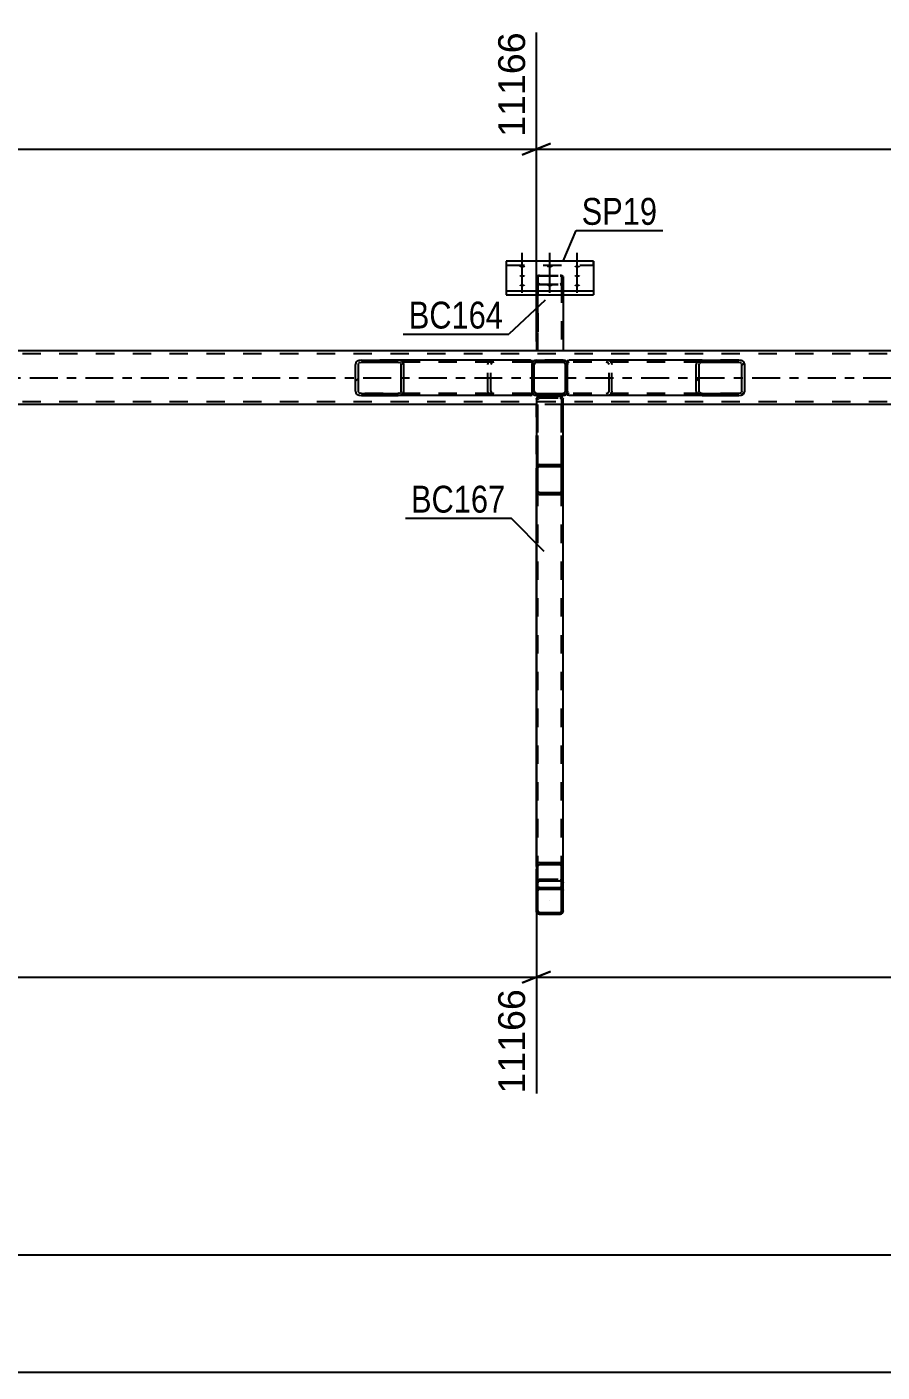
# Model space of a CAD drawing. Header units: millimetres. Extents: x -82 to 1107, y -546 to 295.
# Drawn here: x 208.6 to 299.7, y -318.5 to -175.1 of the extents above; entities that cross this region are included whole.
import ezdxf

# ---------------------------------------------------------------- set-up
doc = ezdxf.new("R2010")
doc.units = ezdxf.units.MM
doc.linetypes.add('DXK_LINE_DOT2', pattern=[3.9198, 1.9599, -1.9599])
doc.linetypes.add('DXK_LINE_DOT3', pattern=[5.9187, 2.979, -0.9799, 0.9799, -0.9799])
doc.styles.add('Arial', font='ARIAL.TTF', dxfattribs={"height": 0.2})
doc.styles.add('Arial Narrow', font='ARIALN.TTF', dxfattribs={"height": 0.2})

# ---------------------------------------------------------------- blocks, each defined once
blk = doc.blocks.new('Part-761553693-3904 - 3885')
at = {"linetype": 'Continuous'}
h = blk.add_hatch(dxfattribs=at)
h.set_pattern_fill('', scale=0.7, style=0, pattern_type=0)
h.set_pattern_definition([(45, (265.8748, -214.3821), (-1.5715, 1.5715), [])])
h.paths.add_polyline_path([(265.7, -214.42), (265.87, -214.38), (266.02, -214.28), (266.12, -214.13), (266.16, -213.96), (266.16, -211.1), (266.12, -210.93), (266.02, -210.78), (265.87, -210.68), (265.7, -210.65), (262.84, -210.65), (262.67, -210.68), (262.52, -210.78), (262.42, -210.93), (262.39, -211.1), (262.39, -213.96), (262.42, -214.13), (262.52, -214.28), (262.67, -214.38), (262.84, -214.42)])
h.paths.add_polyline_path([(262.76, -214.17), (262.68, -214.12), (262.63, -214.05), (262.61, -213.96), (262.61, -211.1), (262.63, -211.02), (262.68, -210.94), (262.76, -210.89), (262.84, -210.87), (265.7, -210.87), (265.79, -210.89), (265.86, -210.94), (265.91, -211.02), (265.93, -211.1), (265.93, -213.96), (265.91, -214.05), (265.86, -214.12), (265.79, -214.17), (265.7, -214.19), (262.84, -214.19)])
at = {"color": 7, "linetype": 'DXK_LINE_DOT2'}
for p, q in [((262.67, -210.68), (262.84, -210.65)), ((265.7, -210.65), (262.84, -210.65)), ((265.7, -210.65), (265.7, -210.65)), ((265.7, -210.65), (265.87, -210.68)), ((262.39, -211.1), (262.42, -210.93)), ((262.39, -213.96), (262.39, -211.1)), ((262.63, -211.02), (262.61, -211.1)), ((262.61, -213.96), (262.61, -211.1)), ((262.84, -210.87), (262.76, -210.89)), ((262.84, -210.87), (265.7, -210.87)), ((265.79, -210.89), (265.7, -210.87)), ((265.93, -211.1), (265.91, -211.02)), ((265.93, -213.96), (265.93, -211.1)), ((266.12, -210.93), (266.16, -211.1)), ((266.16, -213.96), (266.16, -211.1)), ((262.42, -214.13), (262.39, -213.96)), ((262.61, -213.96), (262.63, -214.05)), ((262.84, -214.42), (262.67, -214.38)), ((262.76, -214.17), (262.84, -214.19)), ((262.84, -214.19), (265.7, -214.19)), ((262.84, -214.42), (265.7, -214.42)), ((265.7, -214.19), (265.79, -214.17)), ((265.87, -214.38), (265.7, -214.42)), ((265.91, -214.05), (265.93, -213.96)), ((266.16, -213.96), (266.12, -214.13))]:
    blk.add_line(p, q, dxfattribs=at)
at = {"color": 2, "linetype": 'Continuous'}
for p, q in [((262.84, -210.65), (262.67, -210.68)), ((262.84, -210.65), (262.84, -210.65)), ((262.84, -210.65), (265.7, -210.65)), ((265.7, -210.65), (265.7, -210.65)), ((265.87, -210.68), (265.7, -210.65)), ((262.42, -210.93), (262.39, -211.1)), ((262.39, -211.1), (262.39, -211.1)), ((262.39, -213.96), (262.39, -211.1)), ((262.61, -211.1), (262.63, -211.02)), ((262.61, -211.1), (262.61, -211.1)), ((262.61, -213.96), (262.61, -211.1)), ((262.76, -210.89), (262.84, -210.87)), ((262.84, -210.87), (262.84, -210.87)), ((262.84, -210.87), (265.7, -210.87)), ((265.7, -210.87), (265.7, -210.87)), ((265.7, -210.87), (265.79, -210.89)), ((265.91, -211.02), (265.93, -211.1)), ((265.93, -211.1), (265.93, -211.1)), ((265.93, -213.96), (265.93, -211.1)), ((266.16, -211.1), (266.12, -210.93)), ((266.16, -211.1), (266.16, -211.1)), ((266.16, -213.96), (266.16, -211.1)), ((262.39, -213.96), (262.39, -213.96)), ((262.39, -213.96), (262.42, -214.13)), ((262.61, -213.96), (262.61, -213.96)), ((262.63, -214.05), (262.61, -213.96)), ((262.67, -214.38), (262.84, -214.42)), ((262.84, -214.19), (262.76, -214.17)), ((262.84, -214.19), (262.84, -214.19)), ((262.84, -214.19), (265.7, -214.19)), ((262.84, -214.42), (262.84, -214.42)), ((262.84, -214.42), (265.7, -214.42)), ((265.79, -214.17), (265.7, -214.19)), ((265.7, -214.19), (265.7, -214.19)), ((265.7, -214.42), (265.87, -214.38)), ((265.7, -214.42), (265.7, -214.42)), ((265.93, -213.96), (265.91, -214.05)), ((265.93, -213.96), (265.93, -213.96)), ((266.12, -214.13), (266.16, -213.96)), ((266.16, -213.96), (266.16, -213.96))]:
    blk.add_line(p, q, dxfattribs=at)
at = {"color": 7, "linetype": 'DXK_LINE_DOT2'}
for centre, radius, start, end in [((262.84, -211.1), 0.457, 112.5, 157.5), ((262.84, -211.1), 0.229, 112.5, 157.5), ((265.7, -211.1), 0.229, 22.5, 67.5), ((265.7, -211.1), 0.457, 22.5, 67.5), ((262.84, -213.96), 0.457, 202.5, 247.5), ((262.84, -213.96), 0.229, 202.5, 247.5), ((265.7, -213.96), 0.229, 292.5, 337.5), ((265.7, -213.96), 0.457, 292.5, 337.5)]:
    blk.add_arc(centre, radius, start, end, dxfattribs=at)
at = {"color": 2, "linetype": 'Continuous'}
for centre, radius, start, end in [((262.84, -211.1), 0.457, 112.5, 157.5), ((262.84, -211.1), 0.229, 112.5, 157.5), ((265.7, -211.1), 0.229, 22.5, 67.5), ((265.7, -211.1), 0.457, 22.5, 67.5), ((262.84, -213.96), 0.457, 202.5, 247.5), ((262.84, -213.96), 0.229, 202.5, 247.5), ((265.7, -213.96), 0.229, 292.5, 337.5), ((265.7, -213.96), 0.457, 292.5, 337.5)]:
    blk.add_arc(centre, radius, start, end, dxfattribs=at)
blk = doc.blocks.new('Part-761553693-3908 - 3885')
at = {"linetype": 'Continuous'}
h = blk.add_hatch(dxfattribs=at)
h.set_pattern_fill('', scale=0.7, style=0, pattern_type=0)
h.set_pattern_definition([(45, (248.3534, -214.3821), (-1.57154, 1.57154), [])])
h.paths.add_polyline_path([(248.11, -214.42), (248.35, -214.38), (248.56, -214.28), (248.69, -214.13), (248.74, -213.96), (248.74, -211.1), (248.69, -210.93), (248.56, -210.78), (248.35, -210.68), (248.11, -210.65), (244.2, -210.65), (243.96, -210.68), (243.75, -210.78), (243.62, -210.93), (243.57, -211.1), (243.57, -213.96), (243.62, -214.13), (243.75, -214.28), (243.96, -214.38), (244.2, -214.42)])
h.paths.add_polyline_path([(244.08, -214.17), (243.98, -214.12), (243.91, -214.05), (243.88, -213.96), (243.88, -211.1), (243.91, -211.02), (243.98, -210.94), (244.08, -210.89), (244.2, -210.87), (248.11, -210.87), (248.23, -210.89), (248.34, -210.94), (248.4, -211.02), (248.43, -211.1), (248.43, -213.96), (248.4, -214.05), (248.34, -214.12), (248.23, -214.17), (248.11, -214.19), (244.2, -214.19)])
at = {"color": 2, "linetype": 'Continuous'}
for p, q in [((244.2, -210.65), (243.96, -210.68)), ((244.2, -210.65), (248.11, -210.65)), ((262.21, -210.65), (248.11, -210.65)), ((248.35, -210.68), (248.11, -210.65)), ((262.21, -210.65), (262.39, -210.67)), ((243.62, -210.93), (243.57, -211.1)), ((243.57, -213.96), (243.57, -211.1)), ((243.88, -211.1), (243.91, -211.02)), ((243.88, -213.96), (243.88, -211.1)), ((244.08, -210.89), (244.2, -210.87)), ((244.2, -210.87), (248.11, -210.87)), ((248.11, -210.87), (248.23, -210.89)), ((248.4, -211.02), (248.43, -211.1)), ((248.43, -213.96), (248.43, -211.1)), ((248.74, -211.1), (248.69, -210.93)), ((248.74, -213.96), (248.74, -211.1)), ((262.39, -210.67), (262.39, -210.68)), ((262.39, -210.68), (262.39, -210.78)), ((262.39, -210.78), (262.39, -211.1)), ((243.57, -213.96), (243.62, -214.13)), ((243.91, -214.05), (243.88, -213.96)), ((243.96, -214.38), (244.2, -214.42)), ((244.2, -214.19), (244.08, -214.17)), ((244.2, -214.19), (248.11, -214.19)), ((244.2, -214.42), (248.11, -214.42)), ((248.23, -214.17), (248.11, -214.19)), ((248.11, -214.42), (248.35, -214.38)), ((262.21, -214.42), (248.11, -214.42)), ((248.43, -213.96), (248.4, -214.05)), ((248.69, -214.13), (248.74, -213.96)), ((262.21, -214.42), (262.39, -214.39)), ((262.39, -214.39), (262.39, -213.96))]:
    blk.add_line(p, q, dxfattribs=at)
at = {"color": 7, "linetype": 'DXK_LINE_DOT2'}
for p, q in [((248.11, -210.65), (244.2, -210.65)), ((258.06, -210.68), (258.3, -210.65)), ((262.21, -210.87), (244.2, -210.87)), ((257.67, -211.1), (257.72, -210.93)), ((257.67, -213.96), (257.67, -211.1)), ((258.01, -211.02), (257.98, -211.1)), ((257.98, -213.96), (257.98, -211.1)), ((258.3, -210.87), (258.18, -210.89)), ((262.33, -210.89), (262.21, -210.87)), ((262.39, -210.92), (262.33, -210.89)), ((262.39, -210.67), (262.39, -210.67)), ((262.39, -210.78), (262.39, -210.92)), ((262.39, -213.96), (262.39, -210.93)), ((262.21, -214.19), (244.2, -214.19)), ((248.11, -214.42), (244.2, -214.42)), ((257.72, -214.13), (257.67, -213.96)), ((257.98, -213.96), (258.01, -214.05)), ((258.3, -214.42), (258.06, -214.38)), ((258.18, -214.17), (258.3, -214.19)), ((262.21, -214.19), (262.33, -214.17)), ((262.33, -214.17), (262.39, -214.14))]:
    blk.add_line(p, q, dxfattribs=at)
at = {"color": 2, "linetype": 'Continuous'}
for centre, radius, start, end in [((244.1, -211.23), 0.572, 104.588, 147.6416), ((244.15, -211.17), 0.286, 104.588, 147.6416), ((248.16, -211.17), 0.286, 32.3584, 75.412), ((248.21, -211.23), 0.572, 32.3584, 75.412), ((244.1, -213.83), 0.572, 212.3584, 255.412), ((244.15, -213.89), 0.286, 212.3584, 255.412), ((248.16, -213.89), 0.286, 284.588, 327.6416), ((248.21, -213.83), 0.572, 284.588, 327.6416)]:
    blk.add_arc(centre, radius, start, end, dxfattribs=at)
at = {"color": 7, "linetype": 'DXK_LINE_DOT2'}
for centre, radius, start, end in [((258.2, -211.23), 0.572, 104.588, 147.6416), ((258.25, -211.17), 0.286, 104.588, 147.6416), ((258.2, -213.83), 0.572, 212.3584, 255.412), ((258.25, -213.89), 0.286, 212.3584, 255.412)]:
    blk.add_arc(centre, radius, start, end, dxfattribs=at)
blk = doc.blocks.new('Part-761553693-4054 - 3885')
at = {"linetype": 'Continuous'}
h = blk.add_hatch(dxfattribs=at)
h.set_pattern_fill('', scale=0.7, style=0, pattern_type=0)
h.set_pattern_definition([(45, (284.6488, -214.3821), (-1.57154, 1.57154), [])])
h.paths.add_polyline_path([(284.41, -214.42), (284.65, -214.38), (284.85, -214.28), (284.99, -214.13), (285.04, -213.96), (285.04, -211.1), (284.99, -210.93), (284.85, -210.78), (284.65, -210.68), (284.41, -210.65), (280.49, -210.65), (280.25, -210.68), (280.04, -210.78), (279.91, -210.93), (279.86, -211.1), (279.86, -213.96), (279.91, -214.13), (280.04, -214.28), (280.25, -214.38), (280.49, -214.42)])
h.paths.add_polyline_path([(280.37, -214.17), (280.26, -214.12), (280.2, -214.05), (280.17, -213.96), (280.17, -211.1), (280.2, -211.02), (280.26, -210.94), (280.37, -210.89), (280.49, -210.87), (284.41, -210.87), (284.53, -210.89), (284.63, -210.94), (284.7, -211.02), (284.72, -211.1), (284.72, -213.96), (284.7, -214.05), (284.63, -214.12), (284.53, -214.17), (284.41, -214.19), (280.49, -214.19)])
at = {"color": 2, "linetype": 'Continuous'}
for p, q in [((266.16, -210.67), (266.34, -210.65)), ((280.49, -210.65), (266.34, -210.65)), ((280.49, -210.65), (280.25, -210.68)), ((280.49, -210.65), (284.41, -210.65)), ((284.65, -210.68), (284.41, -210.65)), ((266.16, -210.67), (266.16, -211.1)), ((279.91, -210.93), (279.86, -211.1)), ((279.86, -213.96), (279.86, -211.1)), ((280.17, -211.1), (280.2, -211.02)), ((280.17, -213.96), (280.17, -211.1)), ((280.37, -210.89), (280.49, -210.87)), ((280.49, -210.87), (284.41, -210.87)), ((284.41, -210.87), (284.53, -210.89)), ((284.7, -211.02), (284.72, -211.1)), ((284.72, -213.96), (284.72, -211.1)), ((285.04, -211.1), (284.99, -210.93)), ((285.04, -213.96), (285.04, -211.1)), ((266.16, -214.28), (266.16, -213.96)), ((266.16, -214.38), (266.16, -214.28)), ((266.16, -214.39), (266.16, -214.38)), ((266.34, -214.42), (266.16, -214.39)), ((280.49, -214.42), (266.34, -214.42)), ((279.86, -213.96), (279.91, -214.13)), ((280.2, -214.05), (280.17, -213.96)), ((280.25, -214.38), (280.49, -214.42)), ((280.49, -214.19), (280.37, -214.17)), ((280.49, -214.19), (284.41, -214.19)), ((280.49, -214.42), (284.41, -214.42)), ((284.53, -214.17), (284.41, -214.19)), ((284.41, -214.42), (284.65, -214.38)), ((284.72, -213.96), (284.7, -214.05)), ((284.99, -214.13), (285.04, -213.96))]:
    blk.add_line(p, q, dxfattribs=at)
at = {"color": 7, "linetype": 'DXK_LINE_DOT2'}
for p, q in [((270.26, -210.65), (270.5, -210.68)), ((284.41, -210.65), (280.49, -210.65)), ((266.22, -210.89), (266.16, -210.92)), ((266.16, -214.13), (266.16, -211.1)), ((266.34, -210.87), (266.22, -210.89)), ((284.41, -210.87), (266.34, -210.87)), ((270.38, -210.89), (270.26, -210.87)), ((270.58, -211.1), (270.55, -211.02)), ((270.58, -213.96), (270.58, -211.1)), ((270.84, -210.93), (270.89, -211.1)), ((270.89, -213.96), (270.89, -211.1)), ((266.16, -214.14), (266.22, -214.17)), ((266.16, -214.28), (266.16, -214.14)), ((266.22, -214.17), (266.34, -214.19)), ((284.41, -214.19), (266.34, -214.19)), ((270.26, -214.19), (270.38, -214.17)), ((270.5, -214.38), (270.26, -214.42)), ((270.55, -214.05), (270.58, -213.96)), ((270.89, -213.96), (270.84, -214.13)), ((284.41, -214.42), (280.49, -214.42))]:
    blk.add_line(p, q, dxfattribs=at)
for centre, radius, start, end in [((270.31, -211.17), 0.286, 32.4104, 75.4453), ((270.36, -211.23), 0.573, 32.4104, 75.4453), ((270.31, -213.89), 0.286, 284.5547, 327.5896), ((270.36, -213.83), 0.573, 284.5547, 327.5896)]:
    blk.add_arc(centre, radius, start, end, dxfattribs=at)
at = {"color": 2, "linetype": 'Continuous'}
for centre, radius, start, end in [((280.39, -211.23), 0.573, 104.5547, 147.5896), ((280.44, -211.17), 0.286, 104.5547, 147.5896), ((284.46, -211.17), 0.286, 32.4104, 75.4453), ((284.5, -211.23), 0.573, 32.4104, 75.4453), ((280.39, -213.83), 0.573, 212.4104, 255.4453), ((280.44, -213.89), 0.286, 212.4104, 255.4453), ((284.46, -213.89), 0.286, 284.5547, 327.5896), ((284.5, -213.83), 0.573, 284.5547, 327.5896)]:
    blk.add_arc(centre, radius, start, end, dxfattribs=at)
blk = doc.blocks.new('Part-761553693-4064 - 3885')
at = {"linetype": 'Continuous'}
h = blk.add_hatch(dxfattribs=at)
h.set_pattern_fill('', scale=0.7, style=0, pattern_type=0)
h.set_pattern_definition([(45, (265.4877, -269.648), (-1.5715, 1.5715), [])])
h.paths.add_polyline_path([(265.36, -269.67), (265.49, -269.65), (265.6, -269.57), (265.67, -269.46), (265.7, -269.33), (265.7, -267.16), (265.67, -267.03), (265.6, -266.92), (265.49, -266.84), (265.36, -266.82), (263.19, -266.82), (263.05, -266.84), (262.94, -266.92), (262.87, -267.03), (262.84, -267.16), (262.84, -269.33), (262.87, -269.46), (262.94, -269.57), (263.05, -269.65), (263.19, -269.67)])
h.paths.add_polyline_path([(263.12, -269.49), (263.06, -269.45), (263.03, -269.4), (263.01, -269.33), (263.01, -267.16), (263.03, -267.09), (263.06, -267.04), (263.12, -267), (263.19, -266.99), (265.36, -266.99), (265.42, -267), (265.48, -267.04), (265.51, -267.09), (265.53, -267.16), (265.53, -269.33), (265.51, -269.4), (265.48, -269.45), (265.42, -269.49), (265.36, -269.5), (263.19, -269.5)])
at = {"color": 7, "linetype": 'DXK_LINE_DOT2'}
for p, q in [((262.84, -267.16), (262.87, -267.03)), ((262.84, -269.33), (262.84, -267.16)), ((262.87, -267.03), (262.94, -266.92)), ((262.94, -266.92), (263.05, -266.84)), ((263.03, -267.09), (263.01, -267.16)), ((263.01, -269.33), (263.01, -267.16)), ((263.06, -267.04), (263.03, -267.09)), ((263.05, -266.84), (263.19, -266.82)), ((263.12, -267), (263.06, -267.04)), ((263.19, -266.99), (263.12, -267)), ((263.19, -266.82), (265.36, -266.82)), ((263.19, -266.99), (265.36, -266.99)), ((265.36, -266.82), (265.49, -266.84)), ((265.42, -267), (265.36, -266.99)), ((265.48, -267.04), (265.42, -267)), ((265.51, -267.09), (265.48, -267.04)), ((265.49, -266.84), (265.6, -266.92)), ((265.53, -267.16), (265.51, -267.09)), ((265.53, -269.33), (265.53, -267.16)), ((265.6, -266.92), (265.67, -267.03)), ((265.67, -267.03), (265.7, -267.16)), ((265.7, -269.33), (265.7, -267.16)), ((262.87, -269.46), (262.84, -269.33)), ((263.01, -269.33), (263.03, -269.4)), ((263.03, -269.4), (263.06, -269.45)), ((265.48, -269.45), (265.51, -269.4)), ((265.51, -269.4), (265.53, -269.33)), ((265.7, -269.33), (265.67, -269.46)), ((262.94, -269.57), (262.87, -269.46)), ((263.05, -269.65), (262.94, -269.57)), ((263.19, -269.67), (263.05, -269.65)), ((263.06, -269.45), (263.12, -269.49)), ((263.12, -269.49), (263.19, -269.5)), ((263.19, -269.5), (265.36, -269.5)), ((263.19, -269.67), (265.36, -269.67)), ((265.36, -269.5), (265.42, -269.49)), ((265.49, -269.65), (265.36, -269.67)), ((265.42, -269.49), (265.48, -269.45)), ((265.6, -269.57), (265.49, -269.65)), ((265.67, -269.46), (265.6, -269.57))]:
    blk.add_line(p, q, dxfattribs=at)
at = {"color": 2, "linetype": 'Continuous'}
for p, q in [((262.87, -267.03), (262.84, -267.16)), ((262.84, -269.33), (262.84, -267.16)), ((263.01, -267.16), (263.03, -267.09)), ((263.01, -269.33), (263.01, -267.16)), ((263.03, -267.09), (263.06, -267.04)), ((263.19, -266.82), (263.05, -266.84)), ((263.06, -267.04), (263.12, -267)), ((263.12, -267), (263.19, -266.99)), ((263.19, -266.82), (265.36, -266.82)), ((263.19, -266.99), (265.36, -266.99)), ((265.49, -266.84), (265.36, -266.82)), ((265.36, -266.99), (265.42, -267)), ((265.42, -267), (265.48, -267.04)), ((265.48, -267.04), (265.51, -267.09)), ((265.51, -267.09), (265.53, -267.16)), ((265.53, -269.33), (265.53, -267.16)), ((265.7, -267.16), (265.67, -267.03)), ((265.7, -269.33), (265.7, -267.16)), ((262.84, -269.33), (262.84, -269.33)), ((262.84, -269.33), (262.87, -269.46)), ((263.01, -269.33), (263.01, -269.33)), ((263.03, -269.4), (263.01, -269.33)), ((263.06, -269.45), (263.03, -269.4)), ((265.51, -269.4), (265.48, -269.45)), ((265.53, -269.33), (265.51, -269.4)), ((265.53, -269.33), (265.53, -269.33)), ((265.67, -269.46), (265.7, -269.33)), ((265.7, -269.33), (265.7, -269.33)), ((263.05, -269.65), (263.19, -269.67)), ((263.12, -269.49), (263.06, -269.45)), ((263.19, -269.5), (263.12, -269.49)), ((263.19, -269.5), (263.19, -269.5)), ((263.19, -269.5), (265.36, -269.5)), ((263.19, -269.67), (263.19, -269.67)), ((263.19, -269.67), (265.36, -269.67)), ((265.42, -269.49), (265.36, -269.5)), ((265.36, -269.5), (265.36, -269.5)), ((265.36, -269.67), (265.49, -269.65)), ((265.36, -269.67), (265.36, -269.67)), ((265.48, -269.45), (265.42, -269.49))]:
    blk.add_line(p, q, dxfattribs=at)
at = {"color": 7, "linetype": 'DXK_LINE_DOT3'}
blk.add_line((264.27, -268.25), (264.27, -268.25), dxfattribs=at)
at = {"color": 2, "linetype": 'Continuous'}
for centre, start, end in [((263.19, -267.16), 112.5, 157.5), ((265.36, -267.16), 22.5, 67.5), ((263.19, -269.33), 202.5, 247.5), ((265.36, -269.33), 292.5, 337.5)]:
    blk.add_arc(centre, 0.343, start, end, dxfattribs=at)
blk = doc.blocks.new('Part-761553693-4023 - 3885')
at = {"color": 2, "linetype": 'Continuous'}
for p, q in [((664.75, -209.67), (-4.19, -209.67)), ((262.84, -215.39), (94.27, -215.39)), ((434.27, -215.39), (265.7, -215.39))]:
    blk.add_line(p, q, dxfattribs=at)
at = {"color": 7, "linetype": 'DXK_LINE_DOT2'}
for p, q in [((664.75, -209.96), (-4.19, -209.96)), ((664.75, -215.1), (-4.19, -215.1)), ((265.7, -215.39), (262.84, -215.39))]:
    blk.add_line(p, q, dxfattribs=at)
at = {"color": 7, "linetype": 'DXK_LINE_DOT3'}
blk.add_line((-4.19, -212.53), (664.75, -212.53), dxfattribs=at)
blk = doc.blocks.new('Part-761553693-4063 - 3885')
at = {"color": 7, "linetype": 'DXK_LINE_DOT2'}
for p, q in [((265.7, -215.39), (262.84, -215.39)), ((262.84, -224.57), (262.84, -215.39)), ((263.01, -269.33), (263.01, -215.39)), ((265.53, -269.33), (265.53, -215.39)), ((265.7, -224.57), (265.7, -215.39)), ((262.84, -266.82), (262.84, -264.6)), ((265.7, -266.82), (265.7, -264.6)), ((262.87, -267.03), (262.84, -267.16)), ((262.84, -269.33), (262.84, -267.16)), ((262.94, -266.92), (262.87, -267.03)), ((263.05, -266.84), (262.94, -266.92)), ((263.01, -267.16), (263.03, -267.09)), ((263.03, -267.09), (263.06, -267.04)), ((263.19, -266.82), (263.05, -266.84)), ((263.06, -267.04), (263.12, -267)), ((263.12, -267), (263.19, -266.99)), ((263.19, -266.82), (265.36, -266.82)), ((263.19, -266.99), (265.36, -266.99)), ((265.49, -266.84), (265.36, -266.82)), ((265.36, -266.99), (265.42, -267)), ((265.42, -267), (265.48, -267.04)), ((265.48, -267.04), (265.51, -267.09)), ((265.6, -266.92), (265.49, -266.84)), ((265.51, -267.09), (265.53, -267.16)), ((265.67, -267.03), (265.6, -266.92)), ((265.7, -267.16), (265.67, -267.03)), ((265.7, -269.33), (265.7, -267.16)), ((262.84, -269.33), (262.87, -269.46)), ((263.03, -269.4), (263.01, -269.33)), ((263.06, -269.45), (263.03, -269.4)), ((265.51, -269.4), (265.48, -269.45)), ((265.53, -269.33), (265.51, -269.4)), ((265.67, -269.46), (265.7, -269.33)), ((262.87, -269.46), (262.94, -269.57)), ((262.94, -269.57), (263.05, -269.65)), ((263.05, -269.65), (263.19, -269.67)), ((263.12, -269.49), (263.06, -269.45)), ((263.19, -269.5), (263.12, -269.49)), ((263.19, -269.5), (265.36, -269.5)), ((263.19, -269.67), (265.36, -269.67)), ((265.42, -269.49), (265.36, -269.5)), ((265.36, -269.67), (265.49, -269.65)), ((265.48, -269.45), (265.42, -269.49)), ((265.49, -269.65), (265.6, -269.57)), ((265.6, -269.57), (265.67, -269.46))]:
    blk.add_line(p, q, dxfattribs=at)
at = {"color": 2, "linetype": 'Continuous'}
for p, q in [((262.84, -264.6), (262.84, -224.57)), ((265.7, -264.6), (265.7, -224.57)), ((262.84, -267.16), (262.84, -266.82)), ((265.7, -267.16), (265.7, -266.82))]:
    blk.add_line(p, q, dxfattribs=at)
blk = doc.blocks.new('Part-761553693-4065 - 3885')
at = {"linetype": 'Continuous'}
h = blk.add_hatch(dxfattribs=at)
h.set_pattern_fill('', scale=0.7, style=0, pattern_type=0)
h.set_pattern_definition([(45, (265.6993, -264.595), (-1.5715, 1.5715), [])])
h.paths.add_polyline_path([(265.7, -266.82), (265.7, -264.6), (265.67, -264.43), (265.6, -264.3), (265.49, -264.2), (265.36, -264.17), (263.19, -264.17), (263.05, -264.2), (262.94, -264.3), (262.87, -264.43), (262.84, -264.6), (262.84, -266.82), (263.01, -266.82), (263.01, -264.6), (263.03, -264.51), (263.06, -264.45), (263.12, -264.4), (263.19, -264.38), (265.36, -264.38), (265.42, -264.4), (265.48, -264.45), (265.51, -264.51), (265.53, -264.6), (265.53, -266.82)])
at = {"color": 2, "linetype": 'Continuous'}
for p, q in [((262.87, -264.43), (262.84, -264.6)), ((262.84, -264.6), (262.84, -266.82)), ((263.01, -264.6), (263.03, -264.51)), ((263.01, -266.82), (263.01, -264.6)), ((263.03, -264.51), (263.06, -264.45)), ((263.19, -264.17), (263.05, -264.2)), ((263.06, -264.45), (263.12, -264.4)), ((263.12, -264.4), (263.19, -264.38)), ((263.19, -264.17), (265.36, -264.17)), ((263.19, -264.38), (265.36, -264.38)), ((265.49, -264.2), (265.36, -264.17)), ((265.36, -264.38), (265.42, -264.4)), ((265.42, -264.4), (265.48, -264.45)), ((265.48, -264.45), (265.51, -264.51)), ((265.51, -264.51), (265.53, -264.6)), ((265.53, -264.6), (265.53, -266.82)), ((265.7, -264.6), (265.67, -264.43)), ((265.7, -266.82), (265.7, -264.6)), ((263.03, -266.23), (263.01, -266.29)), ((263.06, -266.17), (263.03, -266.23)), ((263.12, -266.14), (263.06, -266.17)), ((263.19, -266.12), (263.12, -266.14)), ((263.19, -266.12), (265.36, -266.12)), ((265.42, -266.14), (265.36, -266.12)), ((265.48, -266.17), (265.42, -266.14)), ((265.51, -266.23), (265.48, -266.17)), ((265.53, -266.29), (265.51, -266.23)), ((262.84, -266.82), (263.01, -266.82)), ((265.53, -266.82), (265.7, -266.82))]:
    blk.add_line(p, q, dxfattribs=at)
at = {"color": 7, "linetype": 'DXK_LINE_DOT2'}
for p, q in [((262.84, -266.82), (262.84, -264.6)), ((263.01, -266.82), (263.01, -264.6)), ((265.53, -266.82), (265.53, -264.6)), ((265.7, -266.82), (265.7, -264.6)), ((262.84, -266.29), (262.87, -266.16)), ((262.87, -266.16), (262.94, -266.05)), ((262.94, -266.05), (263.05, -265.98)), ((263.05, -265.98), (263.19, -265.95)), ((263.19, -265.95), (265.36, -265.95)), ((265.36, -265.95), (265.49, -265.98)), ((265.49, -265.98), (265.6, -266.05)), ((265.6, -266.05), (265.67, -266.16)), ((265.67, -266.16), (265.7, -266.29)), ((262.84, -266.82), (263.01, -266.82)), ((265.53, -266.82), (265.7, -266.82))]:
    blk.add_line(p, q, dxfattribs=at)
at = {"color": 2, "linetype": 'Continuous'}
for centre, start, end in [((263.24, -264.55), 118.9883, 163.0887), ((265.3, -264.55), 16.9113, 61.0117)]:
    blk.add_arc(centre, 0.393, start, end, dxfattribs=at)
blk = doc.blocks.new('Part-761553693-4086 - 3885')
at = {"color": 7, "linetype": 'DXK_LINE_DOT2'}
for p, q in [((262.87, -201.69), (262.84, -201.74)), ((262.84, -201.74), (262.84, -203.7)), ((262.94, -201.65), (262.87, -201.69)), ((263.05, -201.63), (262.94, -201.65)), ((263.01, -201.74), (263.03, -201.71)), ((263.01, -201.74), (263.01, -209.67)), ((263.03, -201.71), (263.06, -201.7)), ((263.19, -201.62), (263.05, -201.63)), ((263.06, -201.7), (263.12, -201.68)), ((263.12, -201.68), (263.19, -201.68)), ((263.19, -201.62), (265.36, -201.62)), ((263.19, -201.68), (265.36, -201.68)), ((265.49, -201.63), (265.36, -201.62)), ((265.36, -201.68), (265.42, -201.68)), ((265.42, -201.68), (265.48, -201.7)), ((265.48, -201.7), (265.51, -201.71)), ((265.6, -201.65), (265.49, -201.63)), ((265.51, -201.71), (265.53, -201.74)), ((265.53, -201.74), (265.53, -202.58)), ((265.67, -201.69), (265.6, -201.65)), ((265.7, -201.74), (265.67, -201.69)), ((265.7, -201.74), (265.7, -202.48)), ((262.84, -202.48), (262.84, -203.7)), ((262.84, -202.48), (262.87, -202.52)), ((262.87, -202.52), (262.94, -202.56)), ((262.94, -202.56), (263.05, -202.59)), ((263.03, -202.5), (263.01, -202.48)), ((263.01, -209.67), (263.01, -202.58)), ((263.06, -202.52), (263.03, -202.5)), ((263.05, -202.59), (263.19, -202.6)), ((263.12, -202.53), (263.06, -202.52)), ((263.19, -202.54), (263.12, -202.53)), ((263.19, -202.54), (265.36, -202.54)), ((263.19, -202.6), (265.36, -202.6)), ((265.42, -202.53), (265.36, -202.54)), ((265.36, -202.6), (265.49, -202.59)), ((265.48, -202.52), (265.42, -202.53)), ((265.51, -202.5), (265.48, -202.52)), ((265.49, -202.59), (265.6, -202.56)), ((265.53, -202.48), (265.51, -202.5)), ((265.53, -202.58), (265.53, -209.67)), ((265.6, -202.56), (265.67, -202.52)), ((265.67, -202.52), (265.7, -202.48)), ((265.7, -202.48), (265.7, -203.7)), ((265.7, -209.67), (262.84, -209.67))]:
    blk.add_line(p, q, dxfattribs=at)
at = {"color": 2, "linetype": 'Continuous'}
for p, q in [((262.84, -203.7), (262.84, -209.67)), ((265.7, -203.7), (265.7, -209.67))]:
    blk.add_line(p, q, dxfattribs=at)
blk = doc.blocks.new('Part-761553693-4090 - 3885')
at = {"color": 2, "linetype": 'Continuous'}
for p, q in [((268.91, -200.09), (259.63, -200.09)), ((259.63, -200.09), (259.63, -203.7)), ((268.91, -200.09), (268.91, -203.7)), ((259.63, -203.27), (268.91, -203.27)), ((259.63, -203.7), (268.91, -203.7))]:
    blk.add_line(p, q, dxfattribs=at)
at = {"color": 7, "linetype": 'DXK_LINE_DOT2'}
for p, q in [((259.63, -200.09), (259.63, -200.52)), ((259.63, -200.52), (268.91, -200.52)), ((268.91, -200.52), (268.91, -200.09))]:
    blk.add_line(p, q, dxfattribs=at)
blk = doc.blocks.new('Part-761553693-8633 - 3885')
at = {"linetype": 'Continuous'}
h = blk.add_hatch(dxfattribs=at)
h.set_pattern_fill('', scale=0.7, style=0, pattern_type=0)
h.set_pattern_definition([(45, (265.4877, -224.9256), (-1.5715, 1.5715), [])])
h.paths.add_polyline_path([(265.36, -224.95), (265.49, -224.93), (265.6, -224.84), (265.67, -224.72), (265.7, -224.57), (265.7, -222.16), (265.67, -222.01), (265.6, -221.89), (265.49, -221.81), (265.36, -221.78), (263.19, -221.78), (263.05, -221.81), (262.94, -221.89), (262.87, -222.01), (262.84, -222.16), (262.84, -224.57), (262.87, -224.72), (262.94, -224.84), (263.05, -224.93), (263.19, -224.95)])
h.paths.add_polyline_path([(263.12, -224.75), (263.06, -224.71), (263.03, -224.65), (263.01, -224.57), (263.01, -222.16), (263.03, -222.09), (263.06, -222.03), (263.12, -221.98), (263.19, -221.97), (265.36, -221.97), (265.42, -221.98), (265.48, -222.03), (265.51, -222.09), (265.53, -222.16), (265.53, -224.57), (265.51, -224.65), (265.48, -224.71), (265.42, -224.75), (265.36, -224.76), (263.19, -224.76)])
at = {"color": 2, "linetype": 'Continuous'}
for p, q in [((262.85, -214.82), (262.84, -214.87)), ((262.84, -214.87), (262.84, -222.16)), ((262.85, -214.82), (262.87, -214.73)), ((263.05, -214.52), (263.19, -214.49)), ((263.19, -214.49), (265.36, -214.49)), ((265.36, -214.49), (265.49, -214.52)), ((265.67, -214.73), (265.69, -214.82)), ((265.7, -214.87), (265.69, -214.82)), ((265.7, -222.16), (265.7, -214.87)), ((262.87, -222.01), (262.84, -222.16)), ((263.01, -222.16), (263.03, -222.09)), ((263.03, -222.09), (263.06, -222.03)), ((263.19, -221.78), (263.05, -221.81)), ((263.06, -222.03), (263.12, -221.98)), ((263.12, -221.98), (263.19, -221.97)), ((263.19, -221.78), (265.36, -221.78)), ((263.19, -221.97), (265.36, -221.97)), ((265.49, -221.81), (265.36, -221.78)), ((265.36, -221.97), (265.42, -221.98)), ((265.42, -221.98), (265.48, -222.03)), ((265.48, -222.03), (265.51, -222.09)), ((265.51, -222.09), (265.53, -222.16)), ((265.7, -222.16), (265.67, -222.01)), ((262.84, -224.57), (262.84, -222.16)), ((263.01, -224.57), (263.01, -222.16)), ((265.53, -224.57), (265.53, -222.16)), ((265.7, -224.57), (265.7, -222.16)), ((262.84, -224.57), (262.87, -224.72)), ((263.03, -224.65), (263.01, -224.57)), ((263.06, -224.71), (263.03, -224.65)), ((263.05, -224.93), (263.19, -224.95)), ((263.12, -224.75), (263.06, -224.71)), ((263.19, -224.76), (263.12, -224.75)), ((263.19, -224.76), (265.36, -224.76)), ((263.19, -224.95), (265.36, -224.95)), ((265.42, -224.75), (265.36, -224.76)), ((265.36, -224.95), (265.49, -224.93)), ((265.48, -224.71), (265.42, -224.75)), ((265.51, -224.65), (265.48, -224.71)), ((265.53, -224.57), (265.51, -224.65)), ((265.67, -224.72), (265.7, -224.57))]:
    blk.add_line(p, q, dxfattribs=at)
at = {"color": 7, "linetype": 'DXK_LINE_DOT2'}
for p, q in [((263.01, -214.87), (263.02, -214.82)), ((263.01, -222.16), (263.01, -214.87)), ((263.03, -214.8), (263.02, -214.82)), ((263.06, -214.74), (263.03, -214.8)), ((263.12, -214.7), (263.06, -214.74)), ((263.19, -214.68), (263.12, -214.7)), ((263.19, -214.68), (265.36, -214.68)), ((265.42, -214.7), (265.36, -214.68)), ((265.48, -214.74), (265.42, -214.7)), ((265.51, -214.8), (265.48, -214.74)), ((265.52, -214.82), (265.51, -214.8)), ((265.52, -214.82), (265.53, -214.87)), ((265.53, -214.87), (265.53, -222.16)), ((265.7, -215.39), (262.84, -215.39)), ((262.84, -224.57), (262.84, -215.39)), ((263.01, -224.57), (263.01, -215.39)), ((265.53, -224.57), (265.53, -215.39)), ((265.7, -224.57), (265.7, -215.39))]:
    blk.add_line(p, q, dxfattribs=at)
at = {"color": 2, "linetype": 'Continuous'}
for centre, start, end in [((263.21, -214.85), 115.6285, 160.4039), ((265.33, -214.85), 19.5961, 64.3715), ((263.21, -222.14), 115.6285, 160.4039), ((265.33, -222.14), 19.5961, 64.3716), ((263.21, -224.6), 199.5961, 244.3716), ((265.33, -224.6), 295.6285, 340.4039)]:
    blk.add_arc(centre, 0.364, start, end, dxfattribs=at)
blk = doc.blocks.new('Bolt-761553693-4091 - 3885')
at = {"linetype": 'Continuous'}
for points in [[(261.34, -200.78), (261.28, -200.78), (261.21, -200.78), (261.16, -200.76), (261.11, -200.75), (261.07, -200.73), (261.04, -200.71), (261.03, -200.69), (261.03, -200.67), (261.04, -200.64), (261.07, -200.62), (261.11, -200.6), (261.16, -200.59), (261.21, -200.58), (261.28, -200.57), (261.34, -200.57), (261.41, -200.57), (261.47, -200.58), (261.53, -200.59), (261.58, -200.6), (261.61, -200.62), (261.64, -200.64), (261.65, -200.67), (261.65, -200.69), (261.64, -200.71), (261.61, -200.73), (261.58, -200.75), (261.53, -200.76), (261.47, -200.78), (261.41, -200.78)], [(264.27, -200.78), (264.21, -200.78), (264.14, -200.78), (264.09, -200.76), (264.04, -200.75), (264, -200.73), (263.97, -200.71), (263.96, -200.69), (263.96, -200.67), (263.97, -200.64), (264, -200.62), (264.04, -200.6), (264.09, -200.59), (264.14, -200.58), (264.21, -200.57), (264.27, -200.57), (264.34, -200.57), (264.4, -200.58), (264.46, -200.59), (264.5, -200.6), (264.54, -200.62), (264.57, -200.64), (264.58, -200.67), (264.58, -200.69), (264.57, -200.71), (264.54, -200.73), (264.5, -200.75), (264.46, -200.76), (264.4, -200.78), (264.34, -200.78)], [(267.2, -200.78), (267.13, -200.78), (267.07, -200.78), (267.01, -200.76), (266.97, -200.75), (266.93, -200.73), (266.9, -200.71), (266.89, -200.69), (266.89, -200.67), (266.9, -200.64), (266.93, -200.62), (266.97, -200.6), (267.01, -200.59), (267.07, -200.58), (267.13, -200.57), (267.2, -200.57), (267.26, -200.57), (267.33, -200.58), (267.38, -200.59), (267.43, -200.6), (267.47, -200.62), (267.5, -200.64), (267.51, -200.67), (267.51, -200.69), (267.5, -200.71), (267.47, -200.73), (267.43, -200.75), (267.38, -200.76), (267.33, -200.78), (267.26, -200.78)], [(261.34, -201.79), (261.28, -201.78), (261.21, -201.78), (261.16, -201.77), (261.11, -201.75), (261.07, -201.73), (261.04, -201.71), (261.03, -201.69), (261.03, -201.67), (261.04, -201.65), (261.07, -201.62), (261.11, -201.61), (261.16, -201.59), (261.21, -201.58), (261.28, -201.57), (261.34, -201.57), (261.41, -201.57), (261.47, -201.58), (261.53, -201.59), (261.58, -201.61), (261.61, -201.62), (261.64, -201.65), (261.65, -201.67), (261.65, -201.69), (261.64, -201.71), (261.61, -201.73), (261.58, -201.75), (261.53, -201.77), (261.47, -201.78), (261.41, -201.78)], [(267.2, -201.79), (267.13, -201.78), (267.07, -201.78), (267.01, -201.77), (266.97, -201.75), (266.93, -201.73), (266.9, -201.71), (266.89, -201.69), (266.89, -201.67), (266.9, -201.65), (266.93, -201.62), (266.97, -201.61), (267.01, -201.59), (267.07, -201.58), (267.13, -201.57), (267.2, -201.57), (267.26, -201.57), (267.33, -201.58), (267.38, -201.59), (267.43, -201.61), (267.47, -201.62), (267.5, -201.65), (267.51, -201.67), (267.51, -201.69), (267.5, -201.71), (267.47, -201.73), (267.43, -201.75), (267.38, -201.77), (267.33, -201.78), (267.26, -201.78)], [(261.34, -202.79), (261.28, -202.79), (261.21, -202.78), (261.16, -202.77), (261.11, -202.75), (261.07, -202.73), (261.04, -202.71), (261.03, -202.69), (261.03, -202.67), (261.04, -202.65), (261.07, -202.63), (261.11, -202.61), (261.16, -202.59), (261.21, -202.58), (261.28, -202.58), (261.34, -202.57), (261.41, -202.58), (261.47, -202.58), (261.53, -202.59), (261.58, -202.61), (261.61, -202.63), (261.64, -202.65), (261.65, -202.67), (261.65, -202.69), (261.64, -202.71), (261.61, -202.73), (261.58, -202.75), (261.53, -202.77), (261.47, -202.78), (261.41, -202.79)], [(264.27, -202.79), (264.21, -202.79), (264.14, -202.78), (264.09, -202.77), (264.04, -202.75), (264, -202.73), (263.97, -202.71), (263.96, -202.69), (263.96, -202.67), (263.97, -202.65), (264, -202.63), (264.04, -202.61), (264.09, -202.59), (264.14, -202.58), (264.21, -202.58), (264.27, -202.57), (264.34, -202.58), (264.4, -202.58), (264.46, -202.59), (264.5, -202.61), (264.54, -202.63), (264.57, -202.65), (264.58, -202.67), (264.58, -202.69), (264.57, -202.71), (264.54, -202.73), (264.5, -202.75), (264.46, -202.77), (264.4, -202.78), (264.34, -202.79)], [(267.2, -202.79), (267.13, -202.79), (267.07, -202.78), (267.01, -202.77), (266.97, -202.75), (266.93, -202.73), (266.9, -202.71), (266.89, -202.69), (266.89, -202.67), (266.9, -202.65), (266.93, -202.63), (266.97, -202.61), (267.01, -202.59), (267.07, -202.58), (267.13, -202.58), (267.2, -202.57), (267.26, -202.58), (267.33, -202.58), (267.38, -202.59), (267.43, -202.61), (267.47, -202.63), (267.5, -202.65), (267.51, -202.67), (267.51, -202.69), (267.5, -202.71), (267.47, -202.73), (267.43, -202.75), (267.38, -202.77), (267.33, -202.78), (267.26, -202.79)]]:
    blk.add_hatch(color=1, dxfattribs=at).paths.add_polyline_path(points)
at = {"color": 1, "linetype": 'Continuous'}
for p, q in [((261.34, -201.46), (261.34, -199.23)), ((261.34, -202.46), (261.34, -200.23)), ((264.27, -201.46), (264.27, -199.23)), ((267.2, -201.46), (267.2, -199.23)), ((267.2, -202.46), (267.2, -200.23)), ((261.34, -203.46), (261.34, -201.23)), ((264.27, -203.46), (264.27, -201.23)), ((267.2, -203.46), (267.2, -201.23))]:
    blk.add_line(p, q, dxfattribs=at)
blk = doc.blocks.new('StraightDimension-761553693-29718 - 3885')
at = {"color": 7, "linetype": 'Continuous'}
for p, q in [((262.84, -216.39), (262.84, -288.79)), ((434.27, -216.39), (434.27, -288.79)), ((264.34, -275.77), (261.34, -276.97)), ((262.84, -276.37), (434.27, -276.37)), ((432.77, -276.97), (435.77, -275.77))]:
    blk.add_line(p, q, dxfattribs=at)
at = {"color": 0}
blk.add_wipeout([(353.6, -275.62), (353.6, -271.42), (343.51, -271.42), (343.51, -275.62)], dxfattribs=at)
at = {"color": 3, "style": 'Arial'}
blk.add_text('6000', height=2.865, dxfattribs=at).set_placement((344.11, -275.02))
at = {"color": 0, "linetype": 'Continuous'}
blk.add_wipeout([(433.67, -277.07), (429.47, -277.07), (429.47, -289.39), (433.67, -289.39)], dxfattribs=at)
at = {"color": 3, "linetype": 'Continuous', "style": 'Arial'}
blk.add_text('17166', height=2.865, rotation=90.0002, dxfattribs=at).set_placement((433.07, -288.79))
blk = doc.blocks.new('StraightDimension-761553693-29407 - 3885')
at = {"color": 7, "linetype": 'Continuous'}
for p, q in [((262.84, -208.67), (262.84, -175.75)), ((434.27, -208.67), (434.27, -175.75)), ((264.34, -187.56), (261.34, -188.76)), ((432.77, -188.76), (435.77, -187.56)), ((262.84, -188.16), (434.27, -188.16))]:
    blk.add_line(p, q, dxfattribs=at)
at = {"color": 0}
blk.add_wipeout([(353.6, -187.41), (353.6, -183.21), (343.51, -183.21), (343.51, -187.41)], dxfattribs=at)
at = {"color": 3, "style": 'Arial'}
blk.add_text('6000', height=2.865, dxfattribs=at).set_placement((344.11, -186.81))
at = {"color": 0, "linetype": 'Continuous'}
blk.add_wipeout([(433.67, -175.15), (429.47, -175.15), (429.47, -187.46), (433.67, -187.46)], dxfattribs=at)
at = {"color": 3, "linetype": 'Continuous', "style": 'Arial'}
blk.add_text('17166', height=2.865, rotation=90.0002, dxfattribs=at).set_placement((433.07, -186.86))
blk = doc.blocks.new('StraightDimension-761553693-29408 - 3885')
at = {"color": 7, "linetype": 'Continuous'}
for p, q in [((262.84, -208.67), (262.84, -175.75)), ((91.41, -208.67), (91.41, -177.97)), ((92.91, -187.56), (89.91, -188.76)), ((261.34, -188.76), (264.34, -187.56)), ((91.41, -188.16), (262.84, -188.16))]:
    blk.add_line(p, q, dxfattribs=at)
at = {"color": 0}
blk.add_wipeout([(182.18, -187.41), (182.18, -183.21), (172.08, -183.21), (172.08, -187.41)], dxfattribs=at)
at = {"color": 3, "style": 'Arial'}
blk.add_text('6000', height=2.865, dxfattribs=at).set_placement((172.68, -186.81))
at = {"color": 0, "linetype": 'Continuous'}
blk.add_wipeout([(262.24, -175.15), (258.04, -175.15), (258.04, -187.46), (262.24, -187.46)], dxfattribs=at)
at = {"color": 3, "linetype": 'Continuous', "style": 'Arial'}
blk.add_text('11166', height=2.865, rotation=90.0002, dxfattribs=at).set_placement((261.64, -186.86))
blk = doc.blocks.new('StraightDimension-761553693-29719 - 3885')
at = {"color": 7, "linetype": 'Continuous'}
for p, q in [((91.41, -216.39), (91.41, -286.57)), ((262.84, -216.39), (262.84, -288.79)), ((92.91, -275.77), (89.91, -276.97)), ((91.41, -276.37), (262.84, -276.37)), ((261.34, -276.97), (264.34, -275.77))]:
    blk.add_line(p, q, dxfattribs=at)
at = {"color": 0}
blk.add_wipeout([(182.18, -275.62), (182.18, -271.42), (172.08, -271.42), (172.08, -275.62)], dxfattribs=at)
at = {"color": 3, "style": 'Arial'}
blk.add_text('6000', height=2.865, dxfattribs=at).set_placement((172.68, -275.02))
at = {"color": 0, "linetype": 'Continuous'}
blk.add_wipeout([(262.24, -277.07), (258.04, -277.07), (258.04, -289.39), (262.24, -289.39)], dxfattribs=at)
at = {"color": 3, "linetype": 'Continuous', "style": 'Arial'}
blk.add_text('11166', height=2.865, rotation=90.0002, dxfattribs=at).set_placement((261.64, -288.79))
blk = doc.blocks.new('StraightDimension-761553693-29937 - 3885')
at = {"color": 7, "linetype": 'Continuous'}
blk.add_line((-17.14, -305.97), (677.71, -305.97), dxfattribs=at)
blk = doc.blocks.new('StraightDimension-761553693-29992 - 3885')
at = {"color": 7, "linetype": 'Continuous'}
blk.add_line((-17.86, -318.45), (678.43, -318.45), dxfattribs=at)
blk = doc.blocks.new('Mark-761553693-29460 - 3885')
at = {"color": 0}
blk.add_wipeout([(275.71, -196.23), (275.71, -193.23), (267.67, -193.23), (267.67, -196.23)], dxfattribs=at)
blk.add_wipeout([(275.71, -196.23), (275.71, -193.23), (267.67, -193.23), (267.67, -196.23)], dxfattribs=at)
at = {"color": 30, "linetype": 'Continuous'}
for p, q in [((265.69, -200.09), (267.07, -196.83)), ((267.07, -196.83), (276.31, -196.83))]:
    blk.add_line(p, q, dxfattribs=at)
at = {"color": 3, "style": 'Arial Narrow'}
blk.add_text('SP19', height=2.863, dxfattribs=at).set_placement((267.67, -196.23))
blk = doc.blocks.new('Mark-761553693-29293 - 3885')
at = {"color": 0}
blk.add_wipeout([(259.54, -226.89), (259.54, -223.89), (249.49, -223.89), (249.49, -226.89)], dxfattribs=at)
blk.add_wipeout([(259.54, -226.89), (259.54, -223.89), (249.49, -223.89), (249.49, -226.89)], dxfattribs=at)
at = {"color": 30, "linetype": 'Continuous'}
for p in [(248.89, -227.49), (263.67, -231.03)]:
    blk.add_line(p, (260.14, -227.49), dxfattribs=at)
at = {"color": 3, "style": 'Arial Narrow'}
blk.add_text('BC167', height=2.863, dxfattribs=at).set_placement((249.49, -226.89))
blk = doc.blocks.new('Mark-761553693-29312 - 3885')
at = {"color": 0}
blk.add_wipeout([(259.3, -207.28), (259.3, -204.28), (249.25, -204.28), (249.25, -207.28)], dxfattribs=at)
blk.add_wipeout([(259.3, -207.28), (259.3, -204.28), (249.25, -204.28), (249.25, -207.28)], dxfattribs=at)
at = {"color": 30, "linetype": 'Continuous'}
for p in [(263.79, -204.27), (248.65, -207.88)]:
    blk.add_line(p, (259.9, -207.88), dxfattribs=at)
at = {"color": 3, "style": 'Arial Narrow'}
blk.add_text('BC164', height=2.863, dxfattribs=at).set_placement((249.25, -207.28))

msp = doc.modelspace()

# ---------------------------------------------------------------- block references
for name in ['Part-761553693-4090 - 3885', 'Bolt-761553693-4091 - 3885', 'Part-761553693-4086 - 3885', 'Part-761553693-4023 - 3885', 'Part-761553693-3908 - 3885', 'Part-761553693-3904 - 3885', 'Part-761553693-4054 - 3885', 'Part-761553693-8633 - 3885', 'Part-761553693-4063 - 3885', 'Part-761553693-4065 - 3885', 'Part-761553693-4064 - 3885']:
    msp.add_blockref(name, (0, 0))

# ---------------------------------------------------------------- next in the draw order: block references
for name in ['StraightDimension-761553693-29407 - 3885', 'StraightDimension-761553693-29718 - 3885']:
    msp.add_blockref(name, (0, 0))

# ---------------------------------------------------------------- next in the draw order: block references
for name in ['StraightDimension-761553693-29408 - 3885', 'Mark-761553693-29460 - 3885', 'StraightDimension-761553693-29719 - 3885']:
    msp.add_blockref(name, (0, 0))

# ---------------------------------------------------------------- next in the draw order: block references
for name in ['Mark-761553693-29312 - 3885', 'StraightDimension-761553693-29937 - 3885']:
    msp.add_blockref(name, (0, 0))

# ---------------------------------------------------------------- next in the draw order: block references
for name in ['Mark-761553693-29293 - 3885', 'StraightDimension-761553693-29992 - 3885']:
    msp.add_blockref(name, (0, 0))

doc.saveas('drawing.dxf')
